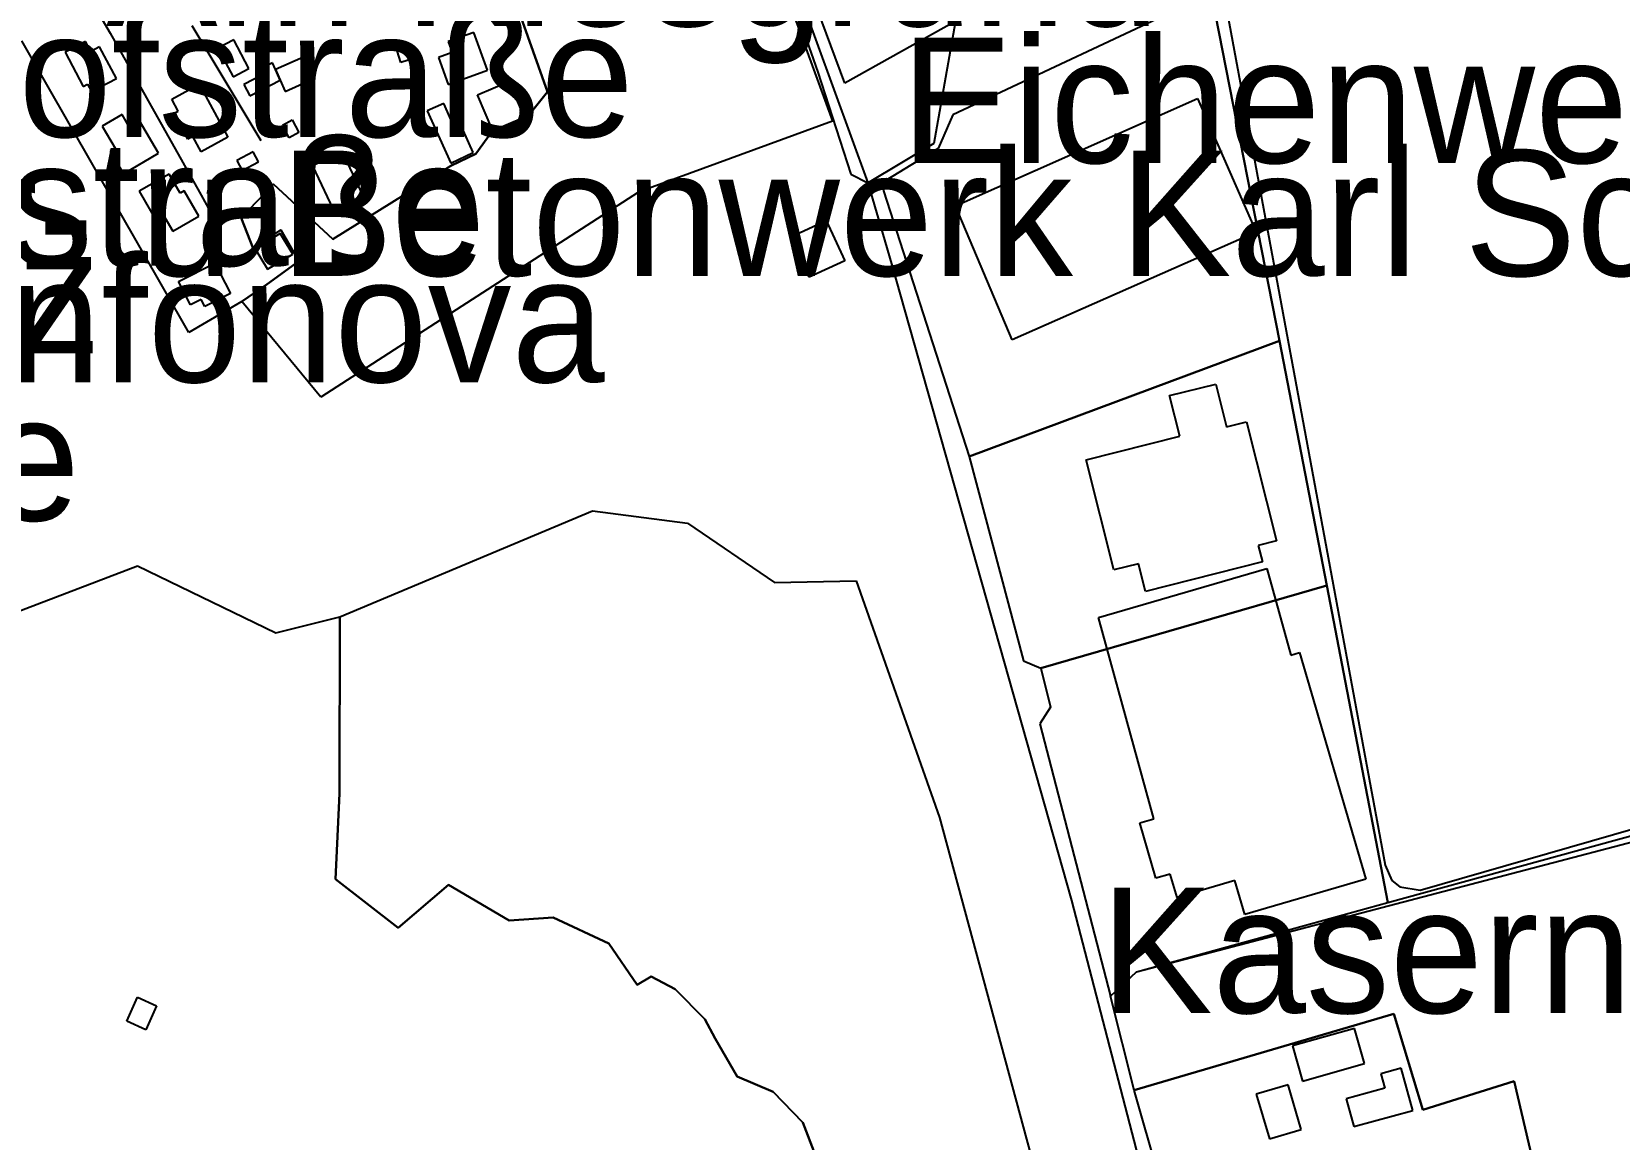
# Model space of a CAD drawing. Extents: x -3657 to 4700, y -7332 to 8131.
# Drawn here: x -390 to 159, y -2157 to -1774 of the extents above; entities that cross this region are included whole.
import ezdxf

# ---------------------------------------------------------------- set-up
doc = ezdxf.new("R2010")
doc.units = 0
for name, color, linetype in [('OSM_AEROWAY_AERODROME', 2, 'CONTINUOUS'), ('OSM_BUILDING_BARN', 9, 'CONTINUOUS'), ('OSM_BUILDING_GARAGE', 9, 'CONTINUOUS'), ('OSM_BUILDING_INDUSTRIAL', 9, 'CONTINUOUS'), ('OSM_BUILDING_WAREHOUSE', 9, 'CONTINUOUS'), ('OSM_BUILDING_YES', 9, 'CONTINUOUS'), ('OSM_HIGHWAY_CYCLEWAY', 8, 'CONTINUOUS'), ('OSM_HIGHWAY_RESIDENTIAL', 8, 'CONTINUOUS'), ('OSM_HIGHWAY_SECONDARY', 8, 'CONTINUOUS'), ('OSM_HIGHWAY_SERVICE', 8, 'CONTINUOUS'), ('OSM_HIGHWAY_UNCLASSIFIED', 8, 'CONTINUOUS'), ('OSM_LABELS', 8, 'CONTINUOUS'), ('OSM_LANDUSE_FARMLAND', 3, 'CONTINUOUS'), ('OSM_LANDUSE_FOREST', 3, 'CONTINUOUS'), ('OSM_LANDUSE_INDUSTRIAL', 3, 'CONTINUOUS'), ('OSM_LANDUSE_QUARRY', 3, 'CONTINUOUS'), ('OSM_LANDUSE_RESIDENTIAL', 3, 'CONTINUOUS'), ('OSM_NATURAL_WATER', 4, 'CONTINUOUS')]:
    doc.layers.add(name, color=color, linetype=linetype)

msp = doc.modelspace()

# ---------------------------------------------------------------- linework, layer by layer
at = {"layer": 'OSM_AEROWAY_AERODROME'}
for p, q in [((18.00043, -1760.410947), (41.535013, -1880.746097)), ((41.535013, -1880.746097), (57.871943, -1965.465511)), ((57.871943, -1965.465511), (79.03259, -2075.203784)), ((79.03259, -2075.203784), (236.994167, -2031.848883))]:
    msp.add_line(p, q, dxfattribs=at)
at = {"layer": 'OSM_BUILDING_BARN'}
for p, q in [((67.481456, -2118.836674), (46.062937, -2124.930156)), ((70.932386, -2130.96804), (67.481456, -2118.836674)), ((46.062937, -2124.930156), (49.521451, -2137.072642)), ((49.521451, -2137.072642), (70.932386, -2130.96804)), ((83.68945, -2132.647084), (76.575225, -2134.592995)), ((76.575225, -2134.592995), (77.948012, -2139.607886)), ((87.694045, -2147.324814), (83.68945, -2132.647084)), ((77.948012, -2139.607886), (64.675205, -2143.232841)), ((64.675205, -2143.232841), (67.307013, -2152.88456)), ((67.307013, -2152.88456), (87.694045, -2147.324814))]:
    msp.add_line(p, q, dxfattribs=at)
at = {"layer": 'OSM_BUILDING_GARAGE'}
for p, q in [((-313.645312, -1815.319002), (-319.326074, -1818.354623)), ((-319.326074, -1818.354623), (-317.490634, -1821.779427)), ((-311.817457, -1818.743806), (-313.645312, -1815.319002)), ((-317.490634, -1821.779427), (-311.817457, -1818.743806))]:
    msp.add_line(p, q, dxfattribs=at)
at = {"layer": 'OSM_BUILDING_INDUSTRIAL'}
for p, q in [((3.483771, -1899.715951), (19.456646, -1895.701814)), ((7.025714, -1913.793229), (3.483771, -1899.715951)), ((19.456646, -1895.701814), (23.180617, -1910.501859)), ((23.180617, -1910.501859), (30.165906, -1908.744979)), ((30.165906, -1908.744979), (40.556618, -1950.053894)), ((-25.344767, -1921.943817), (7.025714, -1913.793229)), ((-15.750423, -1960.094796), (-25.344767, -1921.943817)), ((40.556618, -1950.053894), (34.208424, -1951.643982)), ((34.208424, -1951.643982), (35.641887, -1957.337162)), ((-21.051962, -1976.507168), (37.14361, -1959.616658)), ((-7.217904, -1957.948734), (-15.750423, -1960.094796)), ((-4.81363, -1967.511498), (-7.217904, -1957.948734)), ((35.641887, -1957.337162), (-4.81363, -1967.511498)), ((37.14361, -1959.616658), (45.471349, -1989.639288)), ((-1.969457, -2046.281984), (-21.051962, -1976.507168)), ((45.471349, -1989.639288), (48.520302, -1988.705251)), ((48.520302, -1988.705251), (71.440544, -2067.164391)), ((-6.838681, -2047.705279), (-1.969457, -2046.281984)), ((-1.233764, -2066.875284), (-6.838681, -2047.705279)), ((3.741642, -2065.418631), (-1.233764, -2066.875284)), ((6.10041, -2073.491383), (3.741642, -2065.418631)), ((26.077881, -2067.642529), (6.10041, -2073.491383)), ((29.521227, -2079.418072), (26.077881, -2067.642529)), ((71.440544, -2067.164391), (29.521227, -2079.418072))]:
    msp.add_line(p, q, dxfattribs=at)
at = {"layer": 'OSM_BUILDING_WAREHOUSE'}
for p, q in [((-70.631586, -1833.966391), (13.153959, -1796.827286)), ((13.153959, -1796.827286), (33.449977, -1843.084375)), ((-51.040922, -1880.434751), (-70.631586, -1833.966391)), ((33.449977, -1843.084375), (-51.040922, -1880.434751))]:
    msp.add_line(p, q, dxfattribs=at)
at = {"layer": 'OSM_BUILDING_YES'}
for p, q in [((-237.345631, -1773.94337), (-246.204282, -1777.134664)), ((-232.628096, -1787.042132), (-237.345631, -1773.94337)), ((-371.734702, -1777.067947), (-378.811005, -1780.837455)), ((-369.86134, -1780.592826), (-371.734702, -1777.067947)), ((-366.827556, -1778.9805), (-369.86134, -1780.592826)), ((-361.048196, -1789.866483), (-366.827556, -1778.9805)), ((-320.380314, -1776.489733), (-325.879049, -1779.391921)), ((-325.879049, -1779.391921), (-320.638186, -1789.354986)), ((-315.139451, -1786.452799), (-320.380314, -1776.489733)), ((-263.860908, -1780.314839), (-259.150958, -1778.780349)), ((-259.150958, -1778.780349), (-257.838846, -1782.827844)), ((-246.204282, -1777.134664), (-244.846663, -1780.915292)), ((-378.811005, -1780.837455), (-372.523486, -1792.668595)), ((-307.054416, -1784.45129), (-311.514079, -1786.65295)), ((-305.992591, -1786.797503), (-307.054416, -1784.45129)), ((-296.322403, -1782.49426), (-305.992591, -1786.797503)), ((-292.954902, -1790.066634), (-296.322403, -1782.49426)), ((-262.548796, -1784.362334), (-263.860908, -1780.314839)), ((-257.838846, -1782.827844), (-262.548796, -1784.362334)), ((-244.846663, -1780.915292), (-249.586952, -1782.627693)), ((-249.586952, -1782.627693), (-246.219451, -1791.945828)), ((-369.611053, -1794.425475), (-361.048196, -1789.866483)), ((-320.638186, -1789.354986), (-315.139451, -1786.452799)), ((-310.490177, -1788.643339), (-316.899046, -1791.934709)), ((-314.889164, -1795.85989), (-304.361932, -1790.455816)), ((-311.514079, -1786.65295), (-310.490177, -1788.643339)), ((-304.361932, -1790.455816), (-305.992591, -1786.797503)), ((-305.992591, -1786.797503), (-304.361932, -1790.455816)), ((-304.361932, -1790.455816), (-302.617506, -1794.369878)), ((-302.617506, -1794.369878), (-292.954902, -1790.066634)), ((-246.219451, -1791.945828), (-232.628096, -1787.042132)), ((-236.079026, -1795.581902), (-225.195324, -1790.978432)), ((-225.195324, -1790.978432), (-219.908954, -1803.443384)), ((-372.523486, -1792.668595), (-370.976256, -1791.845753)), ((-370.976256, -1791.845753), (-369.611053, -1794.425475)), ((-341.889847, -1797.005197), (-332.424439, -1791.879111)), ((-332.424439, -1791.879111), (-322.466041, -1810.248513)), ((-316.899046, -1791.934709), (-314.889164, -1795.85989)), ((-230.792657, -1808.057973), (-236.079026, -1795.581902)), ((-339.637262, -1801.175007), (-341.889847, -1797.005197)), ((-341.176907, -1802.008969), (-339.637262, -1801.175007)), ((-336.35319, -1810.915683), (-341.176907, -1802.008969)), ((-247.736343, -1798.517448), (-253.447443, -1801.052693)), ((-253.447443, -1801.052693), (-245.263809, -1819.244183)), ((-243.185666, -1808.78074), (-247.736343, -1798.517448)), ((-359.045898, -1802.387032), (-365.925005, -1806.412288)), ((-365.925005, -1806.412288), (-361.48051, -1814.018021)), ((-356.558195, -1806.645798), (-359.045898, -1802.387032)), ((-353.016251, -1804.577572), (-356.558195, -1806.645798)), ((-346.463277, -1815.786021), (-353.016251, -1804.577572)), ((-303.588317, -1806.011986), (-300.243569, -1804.255107)), ((-301.275056, -1810.404186), (-303.588317, -1806.011986)), ((-300.243569, -1804.255107), (-297.937893, -1808.647306)), ((-219.908954, -1803.443384), (-230.792657, -1808.057973)), ((-334.578426, -1809.948287), (-336.35319, -1810.915683)), ((-331.703915, -1815.252285), (-334.578426, -1809.948287)), ((-322.466041, -1810.248513), (-331.703915, -1815.252285)), ((-297.937893, -1808.647306), (-301.275056, -1810.404186)), ((-241.008926, -1807.813344), (-243.185666, -1808.78074)), ((-237.580749, -1815.541392), (-241.008926, -1807.813344)), ((-361.48051, -1814.018021), (-363.149092, -1814.996537)), ((-363.149092, -1814.996537), (-358.552908, -1822.858018)), ((-358.552908, -1822.858018), (-346.463277, -1815.786021)), ((-282.761386, -1815.307882), (-293.129344, -1820.200459)), ((-274.646012, -1832.531976), (-282.761386, -1815.307882)), ((-245.263809, -1819.244183), (-237.580749, -1815.541392)), ((-342.76206, -1822.980332), (-353.114849, -1828.929261)), ((-338.962245, -1829.585311), (-342.76206, -1822.980332)), ((-293.129344, -1820.200459), (-285.013971, -1837.424553)), ((-353.114849, -1828.929261), (-346.986605, -1839.570615)), ((-337.536366, -1828.762468), (-338.962245, -1829.585311)), ((-332.485115, -1837.546868), (-337.536366, -1828.762468)), ((-285.013971, -1837.424553), (-274.646012, -1832.531976)), ((-346.986605, -1839.570615), (-344.225861, -1837.991647)), ((-344.225861, -1837.991647), (-341.495455, -1842.728551)), ((-341.495455, -1842.728551), (-332.485115, -1837.546868)), ((-127.636397, -1844.71894), (-115.341986, -1839.081358)), ((-115.341986, -1839.081358), (-108.948285, -1853.002962)), ((-304.308841, -1843.551394), (-313.038556, -1848.844272)), ((-299.985698, -1850.678989), (-304.308841, -1843.551394)), ((-121.250281, -1858.651665), (-127.636397, -1844.71894)), ((-313.038556, -1848.844272), (-308.715413, -1855.971867)), ((-308.715413, -1855.971867), (-299.985698, -1850.678989)), ((-339.500741, -1860.175035), (-326.948458, -1853.803566)), ((-326.948458, -1853.803566), (-321.586244, -1864.355965)), ((-108.948285, -1853.002962), (-121.250281, -1858.651665)), ((-335.397548, -1868.258906), (-339.500741, -1860.175035)), ((-331.711499, -1866.379712), (-335.397548, -1868.258906)), ((-330.452479, -1868.859359), (-331.711499, -1866.379712)), ((-321.586244, -1864.355965), (-330.452479, -1868.859359)), ((-357.437992, -2116.390385), (-353.759529, -2108.073005)), ((-353.759529, -2108.073005), (-347.130709, -2111.008551)), ((-347.130709, -2111.008551), (-350.809173, -2119.325931)), ((-350.809173, -2119.325931), (-357.437992, -2116.390385)), ((44.508122, -2138.373622), (33.510653, -2141.587156)), ((33.510653, -2141.587156), (38.030992, -2157.04325)), ((49.020877, -2153.818598), (44.508122, -2138.373622)), ((38.030992, -2157.04325), (49.020877, -2153.818598))]:
    msp.add_line(p, q, dxfattribs=at)
at = {"layer": 'OSM_HIGHWAY_CYCLEWAY'}
for p, q in [((-129.031938, -1756.897187), (-118.201328, -1787.75378)), ((-118.201328, -1787.75378), (-106.83222, -1823.058169)), ((-106.83222, -1823.058169), (-100.977016, -1826.004834))]:
    msp.add_line(p, q, dxfattribs=at)
at = {"layer": 'OSM_HIGHWAY_RESIDENTIAL'}
for p, q in [((-267.835166, -1656.843992), (-222.040188, -1778.268852)), ((-402.565538, -1705.914314), (-363.240105, -1774.254715)), ((-77.988513, -1812.338978), (-66.414625, -1746.567179)), ((-363.240105, -1774.254715), (-332.310672, -1829.240607)), ((-334.965233, -1771.53044), (-328.359168, -1782.538737)), ((-328.359168, -1782.538737), (-311.051427, -1811.371582)), ((-332.310672, -1829.240607), (-327.395941, -1837.980528))]:
    msp.add_line(p, q, dxfattribs=at)
at = {"layer": 'OSM_HIGHWAY_SECONDARY'}
for p, q in [((-155.251421, -1676.83684), (-100.977016, -1826.004834)), ((-100.977016, -1826.004834), (-92.763044, -1854.092673)), ((-92.763044, -1854.092673), (-30.44911, -2074.614451)), ((-30.44911, -2074.614451), (5.789447, -2214.097367))]:
    msp.add_line(p, q, dxfattribs=at)
at = {"layer": 'OSM_HIGHWAY_SERVICE'}
for p, q in [((17.181308, -1733.346102), (78.145208, -2062.305173)), ((90.212086, -2070.956138), (223.251123, -2032.693964)), ((78.145208, -2062.305173), (80.382624, -2067.598051)), ((80.382624, -2067.598051), (83.234382, -2069.833069)), ((83.234382, -2069.833069), (90.212086, -2070.956138))]:
    msp.add_line(p, q, dxfattribs=at)
at = {"layer": 'OSM_HIGHWAY_UNCLASSIFIED'}
msp.add_line((-100.977016, -1826.004834), (-77.988513, -1812.338978), dxfattribs=at)
at = {"layer": 'OSM_LANDUSE_FARMLAND'}
for p, q in [((-7.983935, -2099.288606), (235.355924, -2035.473837)), ((-17.00186, -2107.73942), (-7.983935, -2099.288606)), ((-8.810641, -2140.252816), (-17.00186, -2107.73942)), ((81.133486, -2113.755065), (-8.810641, -2140.252816)), ((91.205651, -2147.080185), (81.133486, -2113.755065)), ((122.779763, -2137.139359), (91.205651, -2147.080185)), ((133.31458, -2182.48465), (122.779763, -2137.139359))]:
    msp.add_line(p, q, dxfattribs=at)
at = {"layer": 'OSM_LANDUSE_FOREST'}
for p, q in [((-201.895859, -1562.072556), (-113.165245, -1804.699886)), ((-211.785996, -1794.469953), (-285.704157, -1587.19149)), ((-218.794039, -1803.132038), (-211.785996, -1794.469953)), ((-231.141542, -1808.480514), (-218.794039, -1803.132038)), ((-113.165245, -1804.699886), (-180.363573, -1829.207248)), ((-236.617523, -1816.00841), (-231.141542, -1808.480514)), ((-245.241055, -1820.122623), (-236.617523, -1816.00841)), ((-286.128887, -1845.519544), (-245.241055, -1820.122623)), ((-317.794013, -1838.169559), (-306.606932, -1826.53857)), ((-306.606932, -1826.53857), (-286.128887, -1845.519544)), ((-180.363573, -1829.207248), (-290.292756, -1900.227448)), ((-313.698404, -1848.799794), (-317.794013, -1838.169559)), ((-304.119229, -1842.32825), (-313.698404, -1848.799794)), ((-297.854464, -1853.203113), (-304.119229, -1842.32825)), ((-308.821595, -1861.097953), (-297.854464, -1853.203113)), ((-317.574063, -1867.113599), (-308.821595, -1861.097953)), ((-290.292756, -1900.227448), (-317.574063, -1867.113599))]:
    msp.add_line(p, q, dxfattribs=at)
at = {"layer": 'OSM_LANDUSE_INDUSTRIAL'}
for p, q in [((18.00043, -1760.410947), (-71.55689, -1802.487107)), ((41.535013, -1880.746097), (18.00043, -1760.410947)), ((-71.55689, -1802.487107), (-76.600557, -1814.140336)), ((-76.600557, -1814.140336), (-94.909447, -1825.326545)), ((-94.909447, -1825.326545), (-95.523788, -1828.784707)), ((-95.523788, -1828.784707), (-65.823037, -1920.765151)), ((41.535013, -1880.746097), (-65.823037, -1920.765151)), ((-65.823037, -1920.765151), (41.535013, -1880.746097)), ((57.871943, -1965.465511), (41.535013, -1880.746097)), ((-65.823037, -1920.765151), (-47.104587, -1991.5852)), ((57.871943, -1965.465511), (-41.067355, -1994.131563)), ((-41.067355, -1994.131563), (57.871943, -1965.465511)), ((79.03259, -2075.203784), (57.871943, -1965.465511)), ((-47.104587, -1991.5852), (-41.067355, -1994.131563)), ((-41.067355, -1994.131563), (-37.745361, -2007.663986)), ((-37.745361, -2007.663986), (-41.408656, -2013.357166)), ((-41.408656, -2013.357166), (-17.00186, -2107.73942)), ((-7.983935, -2099.288606), (79.03259, -2075.203784)), ((-17.00186, -2107.73942), (-7.983935, -2099.288606))]:
    msp.add_line(p, q, dxfattribs=at)
at = {"layer": 'OSM_LANDUSE_QUARRY'}
for p, q in [((-474.944052, -2004.828515), (-353.668515, -1958.649262)), ((-353.668515, -1958.649262), (-305.833317, -1981.811166)), ((-305.833317, -1981.811166), (-283.717028, -1976.351495)), ((-283.717028, -1976.351495), (-283.770119, -2037.486465)), ((-283.770119, -2037.486465), (-285.150491, -2067.131033)), ((-285.150491, -2067.131033), (-263.519607, -2084.06602)), ((-263.519607, -2084.06602), (-246.045008, -2069.132541)), ((-246.045008, -2069.132541), (-225.096726, -2081.541895)), ((-225.096726, -2081.541895), (-209.844374, -2080.429946)), ((-209.844374, -2080.429946), (-190.564673, -2089.492332)), ((-190.564673, -2089.492332), (-180.727627, -2103.792)), ((-180.727627, -2103.792), (-175.90391, -2100.878693)), ((-175.90391, -2100.878693), (-167.6596, -2105.304251)), ((-167.6596, -2105.304251), (-157.390239, -2115.667618)), ((-157.390239, -2115.667618), (-153.825543, -2122.339314)), ((-153.825543, -2122.339314), (-146.165237, -2135.460315)), ((-146.165237, -2135.460315), (-133.65846, -2140.875508)), ((-133.65846, -2140.875508), (-123.487697, -2151.450146)), ((-123.487697, -2151.450146), (-119.012865, -2162.847626))]:
    msp.add_line(p, q, dxfattribs=at)
at = {"layer": 'OSM_LANDUSE_RESIDENTIAL'}
for p, q in [((-285.704157, -1587.19149), (-211.785996, -1794.469953)), ((-108.948285, -1791.545527), (-153.704191, -1669.864918)), ((-42.424974, -1754.306346), (-108.948285, -1791.545527)), ((-335.973967, -1877.843909), (-393.752393, -1776.912274)), ((-211.785996, -1794.469953), (-218.794039, -1803.132038)), ((-218.794039, -1803.132038), (-231.141542, -1808.480514)), ((-231.141542, -1808.480514), (-236.617523, -1816.00841)), ((-236.617523, -1816.00841), (-245.241055, -1820.122623)), ((-245.241055, -1820.122623), (-286.128887, -1845.519544)), ((-306.606932, -1826.53857), (-317.794013, -1838.169559)), ((-286.128887, -1845.519544), (-306.606932, -1826.53857)), ((-317.794013, -1838.169559), (-313.698404, -1848.799794)), ((-313.698404, -1848.799794), (-304.119229, -1842.32825)), ((-304.119229, -1842.32825), (-297.854464, -1853.203113)), ((-297.854464, -1853.203113), (-308.821595, -1861.097953)), ((-308.821595, -1861.097953), (-317.574063, -1867.113599)), ((-317.574063, -1867.113599), (-335.973967, -1877.843909)), ((-8.810641, -2140.252816), (81.133486, -2113.755065)), ((81.133486, -2113.755065), (91.205651, -2147.080185)), ((91.205651, -2147.080185), (122.779763, -2137.139359)), ((122.779763, -2137.139359), (133.31458, -2182.48465)), ((1.17051, -2174.923395), (-8.810641, -2140.252816))]:
    msp.add_line(p, q, dxfattribs=at)
at = {"layer": 'OSM_NATURAL_WATER'}
for p, q in [((-283.717028, -1976.351495), (-196.207513, -1939.579332)), ((-196.207513, -1939.579332), (-163.306119, -1943.849218)), ((-163.306119, -1943.849218), (-133.218561, -1964.442518)), ((-133.218561, -1964.442518), (-105.004365, -1963.875424)), ((-105.004365, -1963.875424), (-76.084814, -2045.814965)), ((-283.770119, -2037.486465), (-283.717028, -1976.351495)), ((-285.150491, -2067.131033), (-283.770119, -2037.486465)), ((-76.084814, -2045.814965), (-43.357863, -2167.061913)), ((-263.519607, -2084.06602), (-285.150491, -2067.131033)), ((-246.045008, -2069.132541), (-263.519607, -2084.06602)), ((-225.096726, -2081.541895), (-246.045008, -2069.132541)), ((-209.844374, -2080.429946), (-225.096726, -2081.541895)), ((-190.564673, -2089.492332), (-209.844374, -2080.429946)), ((-180.727627, -2103.792), (-190.564673, -2089.492332)), ((-175.90391, -2100.878693), (-180.727627, -2103.792)), ((-167.6596, -2105.304251), (-175.90391, -2100.878693)), ((-157.390239, -2115.667618), (-167.6596, -2105.304251)), ((-153.825543, -2122.339314), (-157.390239, -2115.667618)), ((-146.165237, -2135.460315), (-153.825543, -2122.339314)), ((-133.65846, -2140.875508), (-146.165237, -2135.460315)), ((-123.487697, -2151.450146), (-133.65846, -2140.875508)), ((-119.012865, -2162.847626), (-123.487697, -2151.450146))]:
    msp.add_line(p, q, dxfattribs=at)

# ---------------------------------------------------------------- texts
at = {"layer": 'OSM_LABELS'}
for s, p in [('Am Kiesgrund', (-364.669649, -1771.77043)), ('Thalerhofstraße', (-591.781768, -1810.127536)), ('Eichenweg', (-89.482765, -1819.171906)), ('Thalerhofstraße', (-643.460933, -1854.748756)), ('Schotter- u Betonwerk Karl Schwarzl', (-604.406257, -1858.253587)), ('Hotel Ramada Graz', (-879.43784, -1885.080113)), ('LKW-Zufahrt Infonova', (-759.945357, -1895.073563)), ('Thalerhofstraße', (-783.495827, -1943.00089)), ('Kasernstraße', (-20.334404, -2113.546151))]:
    msp.add_text(s, height=43.418293, dxfattribs=at).set_placement(p)

doc.saveas('drawing.dxf')
